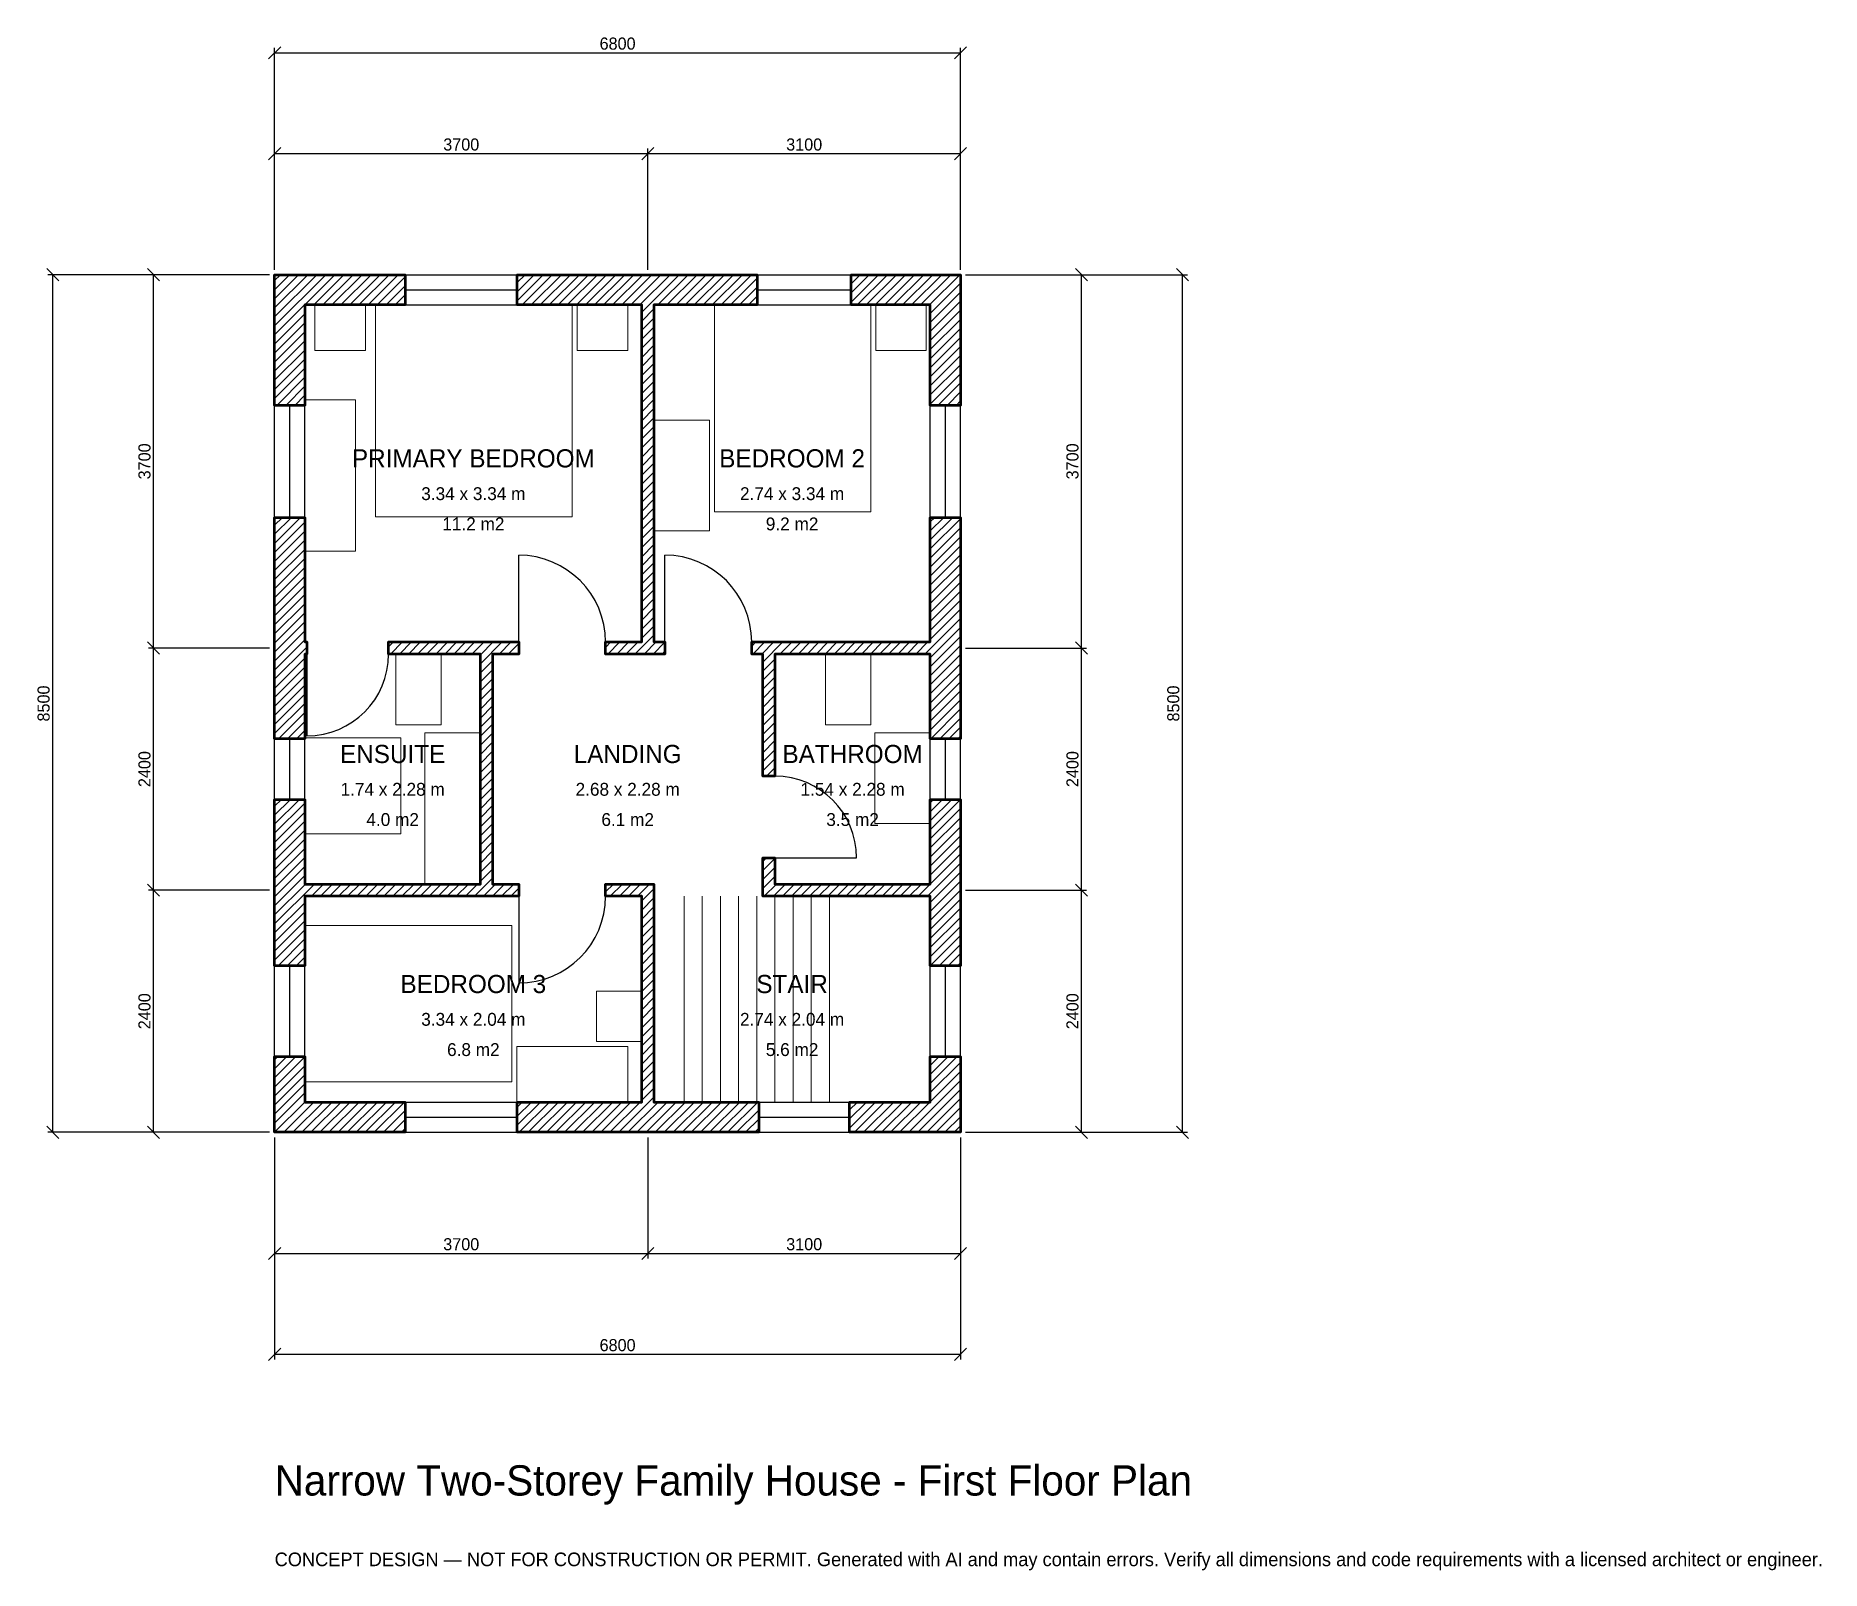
# Model space of a CAD drawing. Header units: millimetres. Extents: x -2369 to 15333, y -4341 to 10869.
import ezdxf
from ezdxf.enums import TextEntityAlignment as Align

# ---------------------------------------------------------------- set-up
doc = ezdxf.new("R2010")
doc.units = ezdxf.units.MM
for name, color, linetype, lineweight in [('A-ANNO-DIMS', 1, 'Continuous', 13), ('A-ANNO-TEXT', 7, 'Continuous', 18), ('A-AREA-IDEN', 7, 'Continuous', 18), ('A-DOOR', 2, 'Continuous', 25), ('A-FLOR-FIXT', 9, 'Continuous', 13), ('A-FLOR-STRS', 3, 'Continuous', 18), ('A-FURN', 9, 'Continuous', 13), ('A-GLAZ', 4, 'Continuous', 25), ('A-WALL', 7, 'Continuous', 50), ('A-WALL-PATT', 8, 'Continuous', 13)]:
    doc.layers.add(name, color=color, linetype=linetype, lineweight=lineweight)
doc.dimstyles.new('PLAN', dxfattribs={"dimtxt": 120, "dimasz": 80, "dimexe": 50, "dimexo": 50, "dimgap": 30, "dimtad": 1, "dimdec": 0, "dimtsz": 60, "dimcen": 2.5, "dimclrd": 1, "dimclre": 1, "dimazin": 3, "dimtfac": 1, "dimtmove": 0, "dimatfit": 3})

msp = doc.modelspace()

# ---------------------------------------------------------------- hatches: boundary and pattern name
at = {"layer": 'A-WALL-PATT'}
h = msp.add_hatch(dxfattribs=at)
h.set_pattern_fill('ANSI31', color=8, scale=20)
h.paths.add_polyline_path([(3550, 0), (2405, 0), (2405, 300), (3550, 300), (3640, 300), (3640, 2340), (3280, 2340), (3280, 2460), (3640, 2460), (3760, 2460), (3760, 2340), (3760, 300), (3850, 300), (4800, 300), (4800, 0), (3850, 0), (3760, 0), (3760, -0.001), (3640, -0.001), (3640, 0), (3550, 0)])
h.paths.add_polyline_path([(300, 0), (300, -0.001), (0, -0.001), (0, 0), (-0.001, 0), (-0.001, 300), (0, 300), (0, 750), (300, 750), (300, 300), (1295, 300), (1295, 0), (300, 0)])
h.paths.add_polyline_path([(0, 2250), (0, 2340), (-0.001, 2340), (-0.001, 2460), (0, 2460), (0, 2550), (0, 3300), (300, 3300), (300, 2550), (300, 2460), (2040, 2460), (2040, 4740), (1130, 4740), (1130, 4860), (2040, 4860), (2160, 4860), (2420, 4860), (2420, 4740), (2160, 4740), (2160, 2460), (2420, 2460), (2420, 2340), (2160, 2340), (2040, 2340), (300, 2340), (300, 2250), (300, 1650), (0, 1650), (0, 2250)])
h.paths.add_polyline_path([(0, 4650), (0, 4740), (-0.001, 4740), (-0.001, 4860), (0, 4860), (0, 4950), (0, 6095), (300, 6095), (300, 4950), (300, 4860), (320, 4860), (320, 4740), (300, 4740), (300, 4650), (300, 3900), (0, 3900), (0, 4650)])
h.paths.add_polyline_path([(0, 8200), (-0.001, 8200), (-0.001, 8500), (0, 8500), (0, 8500.001), (300, 8500.001), (300, 8500), (1295, 8500), (1295, 8200), (300, 8200), (300, 7205), (0, 7205), (0, 8200)])
h.paths.add_polyline_path([(3550, 8500), (3640, 8500), (3640, 8500.001), (3760, 8500.001), (3760, 8500), (3850, 8500), (4785, 8500), (4785, 8200), (3850, 8200), (3760, 8200), (3760, 4860), (3870, 4860), (3870, 4740), (3760, 4740), (3640, 4740), (3280, 4740), (3280, 4860), (3640, 4860), (3640, 8200), (3550, 8200), (2405, 8200), (2405, 8500), (3550, 8500)])
h.paths.add_polyline_path([(6500, 8500), (6500, 8500.001), (6800, 8500.001), (6800, 8500), (6800.001, 8500), (6800.001, 8200), (6800, 8200), (6800, 7205), (6500, 7205), (6500, 8200), (5715, 8200), (5715, 8500), (6500, 8500)])
h.paths.add_polyline_path([(6800, 4950), (6800, 4860), (6800.001, 4860), (6800.001, 4740), (6800, 4740), (6800, 4650), (6800, 3900), (6500, 3900), (6500, 4650), (6500, 4740), (4960, 4740), (4960, 3530), (4840, 3530), (4840, 4740), (4730, 4740), (4730, 4860), (4840, 4860), (4960, 4860), (6500, 4860), (6500, 4950), (6500, 6095), (6800, 6095), (6800, 4950)])
h.paths.add_polyline_path([(6800, 2550), (6800, 2460), (6800.001, 2460), (6800.001, 2340), (6800, 2340), (6800, 2250), (6800, 1650), (6500, 1650), (6500, 2250), (6500, 2340), (4960, 2340), (4840, 2340), (4840, 2460), (4840, 2720), (4960, 2720), (4960, 2460), (6500, 2460), (6500, 2550), (6500, 3300), (6800, 3300), (6800, 2550)])
h.paths.add_polyline_path([(6800, 300), (6800.001, 300), (6800.001, 0), (6800, 0), (6800, -0.001), (6500, -0.001), (6500, 0), (5700, 0), (5700, 300), (6500, 300), (6500, 750), (6800, 750), (6800, 300)])

# ---------------------------------------------------------------- linework, layer by layer
at = {"layer": 'A-DOOR'}
for p, q in [((2420, 4860), (2420, 5720)), ((3870, 4860), (3870, 5720)), ((320, 4740), (320, 3930)), ((4960, 2720), (5770, 2720)), ((2420, 2340), (2420, 1480))]:
    msp.add_line(p, q, dxfattribs=at)
for centre, radius, start, end in [((2420, 4860), 860, 0, 90), ((3870, 4860), 860, 0, 90), ((320, 4740), 810, 270, 360), ((4960, 2720), 810, 0, 90), ((2420, 2340), 860, 270, 360)]:
    msp.add_arc(centre, radius, start, end, dxfattribs=at)
at = {"layer": 'A-FLOR-FIXT'}
for points in [[(1200, 4040), (1650, 4040), (1650, 4740), (1200, 4740)], [(5460, 4040), (5910, 4040), (5910, 4740), (5460, 4740)], [(300, 2960), (1250, 2960), (1250, 3910), (300, 3910)], [(1490, 2460), (2040, 2460), (2040, 3960), (1490, 3960)], [(5950, 3060), (6500, 3060), (6500, 3960), (5950, 3960)]]:
    msp.add_lwpolyline(points, close=True, dxfattribs=at)
at = {"layer": 'A-FLOR-STRS'}
for p, q in [((4060, 300), (4060, 2340)), ((4240, 300), (4240, 2340)), ((4420, 300), (4420, 2340)), ((4600, 300), (4600, 2340)), ((4780, 300), (4780, 2340)), ((4960, 300), (4960, 2340)), ((5140, 300), (5140, 2340)), ((5320, 300), (5320, 2340)), ((5500, 300), (5500, 2340))]:
    msp.add_line(p, q, dxfattribs=at)
at = {"layer": 'A-FURN'}
for points in [[(400, 7750), (900, 7750), (900, 8200), (400, 8200)], [(1000, 6100), (2950, 6100), (2950, 8200), (1000, 8200)], [(3000, 7750), (3500, 7750), (3500, 8200), (3000, 8200)], [(4360, 6150), (5910, 6150), (5910, 8200), (4360, 8200)], [(5960, 7750), (6460, 7750), (6460, 8200), (5960, 8200)], [(300, 5760), (800, 5760), (800, 7260), (300, 7260)], [(3760, 5960), (4310, 5960), (4310, 7060), (3760, 7060)], [(300, 500), (2350, 500), (2350, 2050), (300, 2050)], [(3190, 900), (3640, 900), (3640, 1400), (3190, 1400)], [(2400, 300), (3500, 300), (3500, 850), (2400, 850)]]:
    msp.add_lwpolyline(points, close=True, dxfattribs=at)
at = {"layer": 'A-GLAZ'}
for p, q in [((1295, 8500), (2405, 8500)), ((4785, 8500), (5715, 8500)), ((1295, 8350), (2405, 8350)), ((4785, 8350), (5715, 8350)), ((1295, 8200), (2405, 8200)), ((4785, 8200), (5715, 8200)), ((0, 6095), (0, 7205)), ((150, 6095), (150, 7205)), ((300, 6095), (300, 7205)), ((6500, 6095), (6500, 7205)), ((6650, 6095), (6650, 7205)), ((6800, 6095), (6800, 7205)), ((0, 3300), (0, 3900)), ((150, 3300), (150, 3900)), ((300, 3300), (300, 3900)), ((6500, 3300), (6500, 3900)), ((6650, 3300), (6650, 3900)), ((6800, 3300), (6800, 3900)), ((0, 750), (0, 1650)), ((150, 750), (150, 1650)), ((300, 750), (300, 1650)), ((6500, 750), (6500, 1650)), ((6650, 750), (6650, 1650)), ((6800, 750), (6800, 1650)), ((1295, 300), (2405, 300)), ((4800, 300), (5700, 300)), ((1295, 150), (2405, 150)), ((1295, 0), (2405, 0)), ((4800, 150), (5700, 150)), ((4800, 0), (5700, 0))]:
    msp.add_line(p, q, dxfattribs=at)
at = {"layer": 'A-WALL'}
for points in [[(0, 8200), (-0.001, 8200), (-0.001, 8500), (0, 8500), (0, 8500.001), (300, 8500.001), (300, 8500), (1295, 8500), (1295, 8200), (300, 8200), (300, 7205), (0, 7205), (0, 8200)], [(3550, 8500), (3640, 8500), (3640, 8500.001), (3760, 8500.001), (3760, 8500), (3850, 8500), (4785, 8500), (4785, 8200), (3850, 8200), (3760, 8200), (3760, 4860), (3870, 4860), (3870, 4740), (3760, 4740), (3640, 4740), (3280, 4740), (3280, 4860), (3640, 4860), (3640, 8200), (3550, 8200), (2405, 8200), (2405, 8500), (3550, 8500)], [(6500, 8500), (6500, 8500.001), (6800, 8500.001), (6800, 8500), (6800.001, 8500), (6800.001, 8200), (6800, 8200), (6800, 7205), (6500, 7205), (6500, 8200), (5715, 8200), (5715, 8500), (6500, 8500)], [(0, 4650), (0, 4740), (-0.001, 4740), (-0.001, 4860), (0, 4860), (0, 4950), (0, 6095), (300, 6095), (300, 4950), (300, 4860), (320, 4860), (320, 4740), (300, 4740), (300, 4650), (300, 3900), (0, 3900), (0, 4650)], [(6800, 4950), (6800, 4860), (6800.001, 4860), (6800.001, 4740), (6800, 4740), (6800, 4650), (6800, 3900), (6500, 3900), (6500, 4650), (6500, 4740), (4960, 4740), (4960, 3530), (4840, 3530), (4840, 4740), (4730, 4740), (4730, 4860), (4840, 4860), (4960, 4860), (6500, 4860), (6500, 4950), (6500, 6095), (6800, 6095), (6800, 4950)], [(0, 2250), (0, 2340), (-0.001, 2340), (-0.001, 2460), (0, 2460), (0, 2550), (0, 3300), (300, 3300), (300, 2550), (300, 2460), (2040, 2460), (2040, 4740), (1130, 4740), (1130, 4860), (2040, 4860), (2160, 4860), (2420, 4860), (2420, 4740), (2160, 4740), (2160, 2460), (2420, 2460), (2420, 2340), (2160, 2340), (2040, 2340), (300, 2340), (300, 2250), (300, 1650), (0, 1650), (0, 2250)], [(6800, 2550), (6800, 2460), (6800.001, 2460), (6800.001, 2340), (6800, 2340), (6800, 2250), (6800, 1650), (6500, 1650), (6500, 2250), (6500, 2340), (4960, 2340), (4840, 2340), (4840, 2460), (4840, 2720), (4960, 2720), (4960, 2460), (6500, 2460), (6500, 2550), (6500, 3300), (6800, 3300), (6800, 2550)], [(3550, 0), (2405, 0), (2405, 300), (3550, 300), (3640, 300), (3640, 2340), (3280, 2340), (3280, 2460), (3640, 2460), (3760, 2460), (3760, 2340), (3760, 300), (3850, 300), (4800, 300), (4800, 0), (3850, 0), (3760, 0), (3760, -0.001), (3640, -0.001), (3640, 0), (3550, 0)], [(300, 0), (300, -0.001), (0, -0.001), (0, 0), (-0.001, 0), (-0.001, 300), (0, 300), (0, 750), (300, 750), (300, 300), (1295, 300), (1295, 0), (300, 0)], [(6800, 300), (6800.001, 300), (6800.001, 0), (6800, 0), (6800, -0.001), (6500, -0.001), (6500, 0), (5700, 0), (5700, 300), (6500, 300), (6500, 750), (6800, 750), (6800, 300)]]:
    msp.add_lwpolyline(points, close=True, dxfattribs=at)

# ---------------------------------------------------------------- texts
at = {"layer": 'A-ANNO-TEXT'}
for s, height, p in [('Narrow Two-Storey Family House - First Floor Plan', 300, (0, -3600)), ('CONCEPT DESIGN — NOT FOR CONSTRUCTION OR PERMIT. Generated with AI and may contain errors. Verify all dimensions and code requirements with a licensed architect or engineer.', 135, (0, -4300))]:
    msp.add_text(s, height=height, dxfattribs=at).set_placement(p)
at = {"layer": 'A-AREA-IDEN'}
for s, height, p in [('PRIMARY BEDROOM', 180, (1970, 6680)), ('BEDROOM 2', 180, (5130, 6680)), ('3.34 x 3.34 m', 127.5, (1970, 6330)), ('2.74 x 3.34 m', 127.5, (5130, 6330)), ('11.2 m2', 127.5, (1970, 6030)), ('9.2 m2', 127.5, (5130, 6030)), ('ENSUITE', 180, (1170, 3750)), ('LANDING', 180, (3500, 3750)), ('BATHROOM', 180, (5730, 3750)), ('1.74 x 2.28 m', 127.5, (1170, 3400)), ('2.68 x 2.28 m', 127.5, (3500, 3400)), ('1.54 x 2.28 m', 127.5, (5730, 3400)), ('4.0 m2', 127.5, (1170, 3100)), ('6.1 m2', 127.5, (3500, 3100)), ('3.5 m2', 127.5, (5730, 3100)), ('BEDROOM 3', 180, (1970, 1470)), ('STAIR', 180, (5130, 1470)), ('3.34 x 2.04 m', 127.5, (1970, 1120)), ('2.74 x 2.04 m', 127.5, (5130, 1120)), ('6.8 m2', 127.5, (1970, 820)), ('5.6 m2', 127.5, (5130, 820))]:
    msp.add_text(s, height=height, dxfattribs=at).set_placement(p, align=Align.MIDDLE_CENTER)

# ---------------------------------------------------------------- dimensions: what is measured, and where the dimension line sits
at = {"layer": 'A-ANNO-DIMS'}
for base, p1, p2, text in [((0, 10700), (0, 8500), (6800, 8500), '6800'), ((0, 9700), (0, 8500), (3700, 8500), '3700'), ((3700, 9700), (3700, 8500), (6800, 8500), '3100'), ((0, -1200), (0, 0), (3700, 0), '3700'), ((0, -2200), (0, 0), (6800, 0), '6800'), ((3700, -1200), (3700, 0), (6800, 0), '3100')]:
    msp.add_linear_dim(base=base, p1=p1, p2=p2, text=text, dimstyle='PLAN', dxfattribs=at).render()
for base, p1, p2, text in [((-2200, 0), (0, 0), (0, 8500), '8500'), ((-1200, 4800), (0, 4800), (0, 8500), '3700'), ((8000, 4800), (6800, 4800), (6800, 8500), '3700'), ((9000, 0), (6800, 0), (6800, 8500), '8500'), ((-1200, 2400), (0, 2400), (0, 4800), '2400'), ((8000, 2400), (6800, 2400), (6800, 4800), '2400'), ((-1200, 0), (0, 0), (0, 2400), '2400'), ((8000, 0), (6800, 0), (6800, 2400), '2400')]:
    msp.add_linear_dim(base=base, p1=p1, p2=p2, angle=90, text=text, dimstyle='PLAN', dxfattribs=at).render()

doc.saveas('drawing.dxf')
